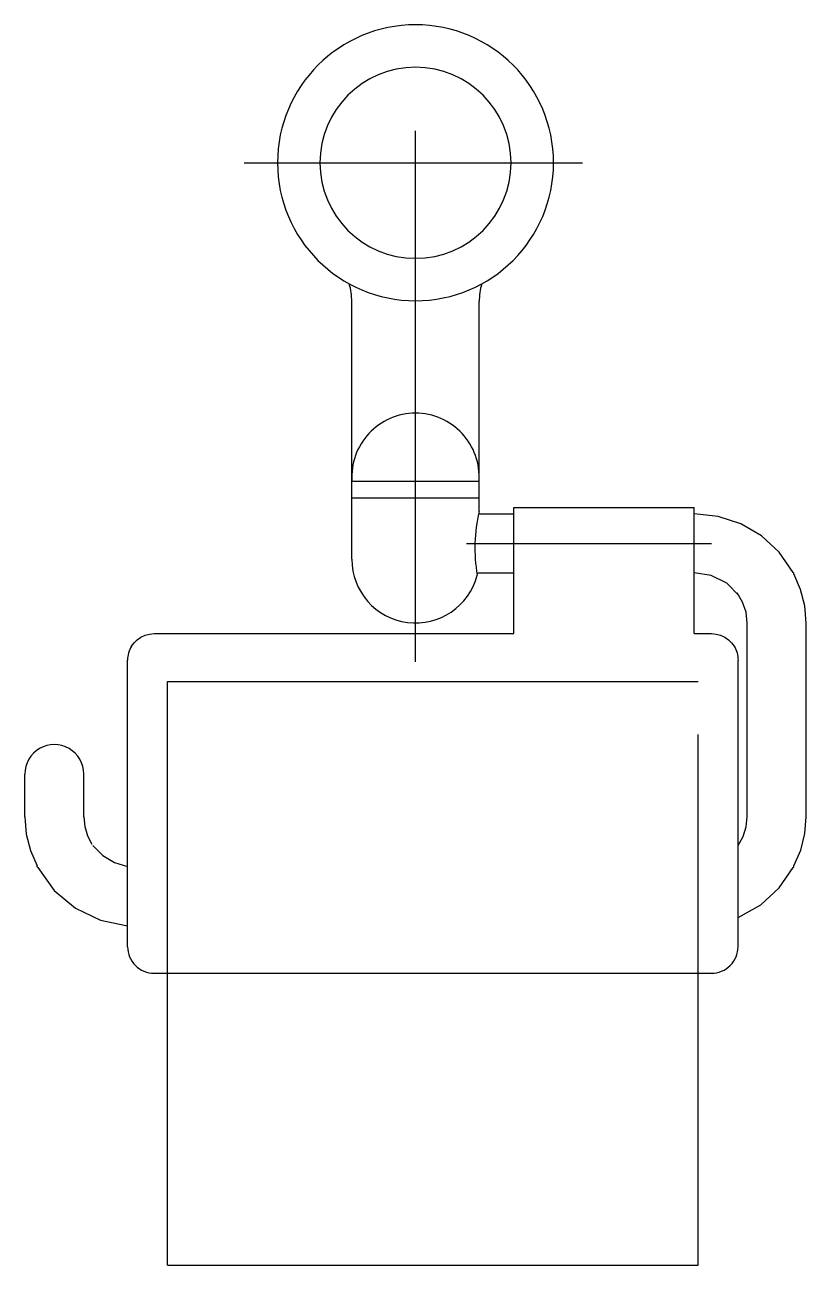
# Model space of a CAD drawing. Extents: x -1.186 to -1.039, y 578.046 to 578.28.
import ezdxf

# ---------------------------------------------------------------- set-up
doc = ezdxf.new("R2010")
doc.units = 0
doc.header["$LTSCALE"] = 0.2
doc.header["$MEASUREMENT"] = 0
for name, pattern in [('AXES', [0.54, 0.3, -0.08, 0.08, -0.08]), ('CACHE', [0.24, 0.12, -0.12]), ('CONTINU', [0])]:
    doc.linetypes.add(name, pattern=pattern)
doc.layers.get('0').update_dxf_attribs({"linetype": 'CONTINUOUS'})
doc.layers.add('DECA_EIXOS', color=5, linetype='AXES')

msp = doc.modelspace()

# ---------------------------------------------------------------- linework, layer by layer
at = {"linetype": 'CONTINU'}
for points in [[(-1.11226, 578.27962, 1), (-1.11226, 578.22762)], [(-1.11226, 578.22762, 1), (-1.11226, 578.27962)], [(-1.11226, 578.27162, 1), (-1.11226, 578.23562)], [(-1.11226, 578.23562, 1), (-1.11226, 578.27162)], [(-1.12426, 578.22746, 0.070787), (-1.12474, 578.23081)], [(-1.09979, 578.23081, 0.070788), (-1.10026, 578.22746)], [(-1.11226, 578.20644, 0.434289), (-1.12423, 578.19361)], [(-1.1003, 578.19361, 0.434288), (-1.11226, 578.20644)], [(-1.10026, 578.18791, 0.101932), (-1.10064, 578.17591)], [(-1.12426, 578.17892, 0.881341), (-1.10064, 578.17591)], [(-1.04096, 578.17615, 0.26796), (-1.04111, 578.17642)], [(-1.16576, 578.16253, 0.138688), (-1.1665, 578.15991)], [(-1.05224, 578.16253, -0.138688), (-1.0515, 578.15991)], [(-1.17476, 578.13845, 1.000025), (-1.18586, 578.13845)], [(-1.18341, 578.12085, -0.266856), (-1.18356, 578.12113)], [(-1.04111, 578.12085, 0.266908), (-1.04096, 578.12113)], [(-1.1665, 578.10591, 0.414224), (-1.1615, 578.10091)], [(-1.0565, 578.10091, 0.414378), (-1.0515, 578.10591)]]:
    msp.add_lwpolyline(points, format="xyb", dxfattribs=at)
for points in [[(-1.12426, 578.19051), (-1.12426, 578.22746)], [(-1.10026, 578.19051), (-1.10026, 578.22746)], [(-1.12423, 578.19361), (-1.1003, 578.19361)], [(-1.12426, 578.17892), (-1.12426, 578.19051)], [(-1.12426, 578.19051), (-1.10026, 578.19051)], [(-1.10026, 578.18791), (-1.10026, 578.19051)], [(-1.09376, 578.18867), (-1.05976, 578.18867)], [(-1.09376, 578.16491), (-1.09376, 578.18867)], [(-1.05976, 578.16491), (-1.05976, 578.18867)], [(-1.10037, 578.18746), (-1.09376, 578.18746)], [(-1.04111, 578.17642), (-1.04373, 578.18024), (-1.04707, 578.18332), (-1.05096, 578.18559), (-1.05525, 578.18699), (-1.05976, 578.18746)], [(-1.10072, 578.17636), (-1.09376, 578.17636)], [(-1.05129, 578.17202), (-1.05363, 578.17439), (-1.05654, 578.17586), (-1.05976, 578.17637)], [(-1.03866, 578.16689), (-1.03893, 578.17014), (-1.03971, 578.17324), (-1.04096, 578.17615)], [(-1.04976, 578.16689), (-1.04999, 578.16895), (-1.05064, 578.17086), (-1.05167, 578.17257)], [(-1.04976, 578.13038), (-1.04976, 578.16689)], [(-1.03866, 578.13038), (-1.03866, 578.16689)], [(-1.16576, 578.16253), (-1.16527, 578.16319), (-1.16468, 578.16376), (-1.164, 578.16424), (-1.16321, 578.16461), (-1.16237, 578.16483), (-1.1615, 578.16491)], [(-1.1615, 578.16491), (-1.09376, 578.16491)], [(-1.05976, 578.16491), (-1.0565, 578.16491)], [(-1.0565, 578.16491), (-1.05563, 578.16483), (-1.05478, 578.16461), (-1.054, 578.16424), (-1.05331, 578.16376), (-1.05272, 578.16319), (-1.05224, 578.16253)], [(-1.1665, 578.10591), (-1.1665, 578.15991)], [(-1.0515, 578.10591), (-1.0515, 578.15991)], [(-1.159, 578.04591), (-1.159, 578.15591)], [(-1.18586, 578.13038), (-1.18586, 578.13845)], [(-1.17476, 578.13038), (-1.17476, 578.13845)], [(-1.18586, 578.13038), (-1.18559, 578.12713), (-1.18481, 578.12403), (-1.18356, 578.12113)], [(-1.17476, 578.13038), (-1.17458, 578.12855), (-1.17406, 578.12683), (-1.17324, 578.12525)], [(-1.0515, 578.12496), (-1.05053, 578.12667), (-1.04995, 578.1285), (-1.04976, 578.13038)], [(-1.04096, 578.12113), (-1.03968, 578.12414), (-1.03891, 578.12725), (-1.03866, 578.13038)], [(-1.17304, 578.12498), (-1.17119, 578.1231), (-1.16896, 578.12178), (-1.1665, 578.12105)], [(-1.18341, 578.12085), (-1.18032, 578.11651), (-1.1763, 578.11316), (-1.17161, 578.11092), (-1.1665, 578.10988)], [(-1.0515, 578.11145), (-1.04722, 578.11384), (-1.04373, 578.11703), (-1.04111, 578.12085)], [(-1.1615, 578.10091), (-1.0565, 578.10091)]]:
    msp.add_lwpolyline(points, dxfattribs=at)
at = {"linetype": 'CACHE'}
for points in [[(-1.159, 578.15591), (-1.059, 578.15591)], [(-1.059, 578.04591), (-1.059, 578.15591)], [(-1.159, 578.04591), (-1.059, 578.04591)]]:
    msp.add_lwpolyline(points, dxfattribs=at)
at = {"layer": 'DECA_EIXOS'}
for points in [[(-1.11226, 578.15961), (-1.11226, 578.27962)], [(-1.14456, 578.25362), (-1.08079, 578.25362)], [(-1.10263, 578.18191), (-1.05647, 578.18191)]]:
    msp.add_lwpolyline(points, dxfattribs=at)

doc.saveas('drawing.dxf')
